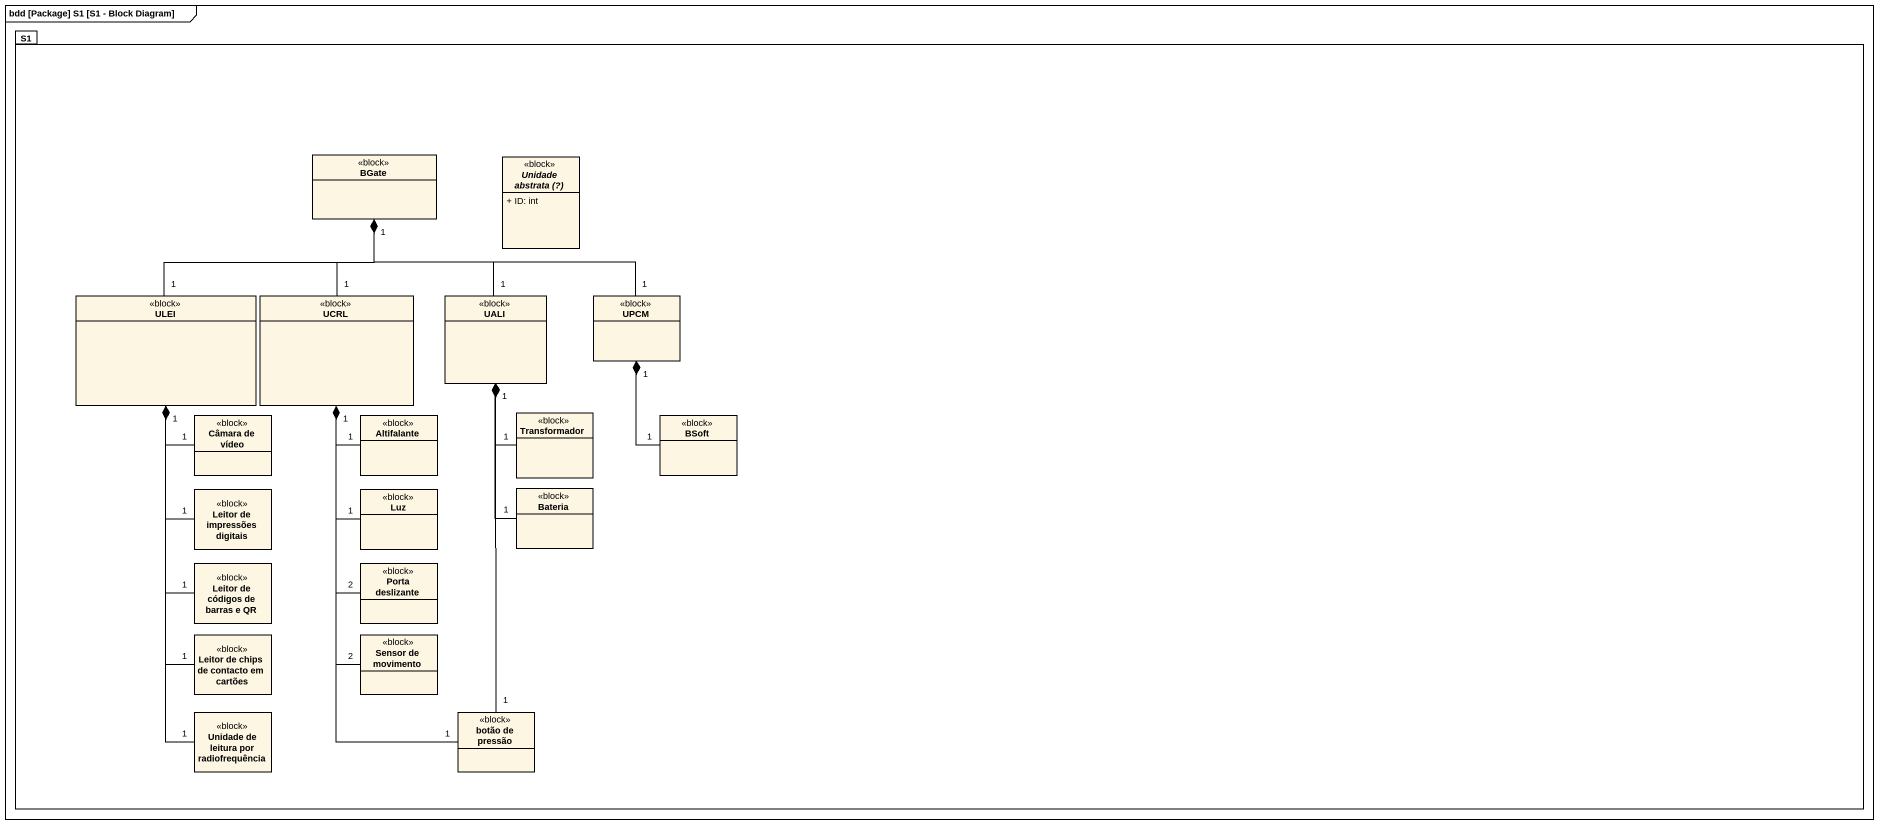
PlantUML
@startuml
mainframe bdd [Package] S1 [S1 - Block Diagram]
hide circle
hide empty members
skinparam classAttributeIconSize 0
package S1 {
  class BGate <<block>>
  abstract class "Unidade abstrata (?)" as Unidade_abstrata <<block>> {
    + ID: int
  }
  class ULEI <<block>>
  class UCRL <<block>>
  class UALI <<block>>
  class UPCM <<block>>
  class "Câmara de vídeo" as Câmara_de_vídeo <<block>>
  class Altifalante <<block>>
  class Transformador <<block>>
  class BSoft <<block>>
  class "Leitor de impressões digitais" as Leitor_de_impressões <<block>>
  class Luz <<block>>
  class Bateria <<block>>
  class "Leitor de códigos de barras e QR" as Leitor_de_códigos_de_barras <<block>>
  class "Porta deslizante" as Porta_deslizante <<block>>
  class "Leitor de chips de contacto em cartões" as Leitor_de_chips_de_contacto <<block>>
  class "Sensor de movimento" as Sensor_de_movimento <<block>>
  class "Unidade de leitura por radiofrequência" as Unidade_de_leitura_por <<block>>
  class "botão de pressão" as botão_de_pressão <<block>>
}
ULEI "1" -up-* BGate
UCRL "1" -up-* BGate
UALI "1" -up-* "1" BGate
UPCM "1" -left-* BGate
Câmara_de_vídeo "1" -up-* "1" ULEI
Altifalante "1" -up-* UCRL
Transformador "1" -up-* "1" UALI
BSoft "1" -up-* "1" UPCM
Leitor_de_impressões "1" -up-* ULEI
Luz "1" -up-* UCRL
Bateria "1" -up-* UALI
Leitor_de_códigos_de_barras "1" -up-* ULEI
Porta_deslizante "2" -up-* "1" UCRL
Leitor_de_chips_de_contacto "1" -up-* ULEI
Sensor_de_movimento "2" -up-* UCRL
Unidade_de_leitura_por "1" -up-* ULEI
botão_de_pressão "1" -up-* UCRL
botão_de_pressão "1" -up-* UALI
@enduml
